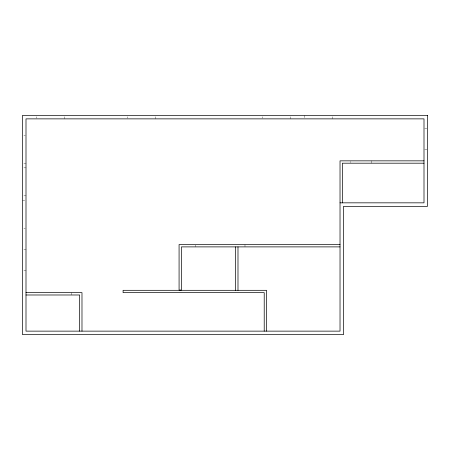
<?xml version="1.0" encoding="UTF-8"?>
<svg xmlns="http://www.w3.org/2000/svg" width="450" height="450" viewBox="0 0 450 450"><rect width="100%" height="100%" fill="white"/><g stroke="black" fill="none" stroke-linecap="round" stroke-linejoin="round"><path stroke-width="0.34" stroke-dasharray="2.25 1.69" d="M424.699 128.194L426.803 128.194M23.901 135.197L25.301 135.197M424.699 149.192L427.5 149.192M23.901 163.187L25.999 163.187M23.901 167.85L25.999 167.85M23.901 195.84L25.999 195.84M22.5 200.509L25.301 200.509M23.901 228.499L25.301 228.499M23.901 249.491L25.999 249.491M23.901 270.484L25.999 270.484M371.52 160.852L371.52 163.187M350.522 161.438L350.522 162.602M332.736 116.769L332.736 118.867M304.746 115.369L304.746 118.164M290.751 116.769L290.751 118.867M262.761 116.769L262.761 118.164M244.986 244.553L244.986 246.887M195.407 245.138L195.407 246.887M155.458 116.769L155.458 118.867M127.468 116.769L127.468 118.164M71.483 292.657L71.483 294.986M64.485 116.769L64.485 118.867M36.495 116.769L36.495 118.164"/><path stroke-width="0.67" d="M424.001 160.852L340.026 160.852L340.026 331.132L25.999 331.132L25.999 118.867L424.001 118.867L424.001 202.838L340.026 202.838M424.001 163.187L342.36 163.187L342.36 202.838M340.026 244.553L179.078 244.553L179.078 290.042L181.412 290.042L181.412 246.887L340.026 246.887M25.999 292.657L81.984 292.657L81.984 331.132M25.999 294.986L79.65 294.986L79.65 331.132M266.552 331.132L266.552 290.312L123.092 290.312L123.092 292.646L264.218 292.646L264.218 331.132M237.988 246.887L237.988 290.312M235.654 246.887L235.654 290.312M427.5 115.369L22.5 115.369L22.5 334.631L343.524 334.631L343.524 206.342L427.5 206.342L427.5 115.369"/></g></svg>
